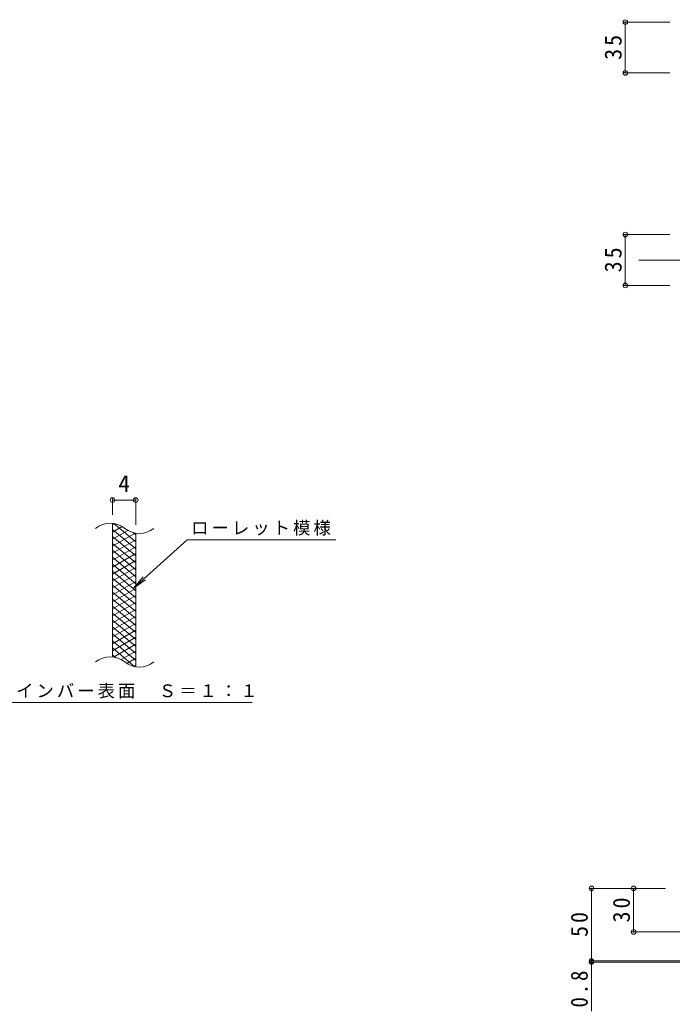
# Model space of a CAD drawing. Units: millimetres at full size, sheet at 1:4, with parts at other scales. Extents: x -837 to 1001, y -780 to 790.
# Drawn here: x -217 to 232, y -74 to 609 of the extents above; entities that cross this region are included whole.
import ezdxf
from ezdxf.enums import TextEntityAlignment as Align

# ---------------------------------------------------------------- set-up
doc = ezdxf.new("R2010")
doc.units = ezdxf.units.MM
doc.header["$LTSCALE"] = 4
doc.header["$PDMODE"] = 32
doc.header["$PDSIZE"] = 3.2
doc.linetypes.add('CHAIN2', pattern=[12, 9, -1, 1, -1])
for name, color, linetype, lineweight in [('A-4_その他', 7, 'Continuous', 9), ('A-7_ハッチ', 2, 'Continuous', 9), ('F-2_F-2ﾚｲﾔ', 3, 'Continuous', 9), ('F-4_F-4ﾚｲﾔ', 7, 'Continuous', 9), ('F-5_F-5ﾚｲﾔ', 7, 'Continuous', 9), ('F-9_F-9ﾚｲﾔ', 6, 'Continuous', 9)]:
    doc.layers.add(name, color=color, linetype=linetype, lineweight=lineweight)
doc.styles.add('ＭＳ ゴシック', font='')
doc.styles.get('ＭＳ ゴシック').set_extended_font_data('MS Gothic')

msp = doc.modelspace()

# ---------------------------------------------------------------- linework, layer by layer
at = {"layer": 'A-4_その他'}
for p, q in [((199.019, 606.966), (230.79, 606.966)), ((200.219, 606.966), (200.219, 571.965)), ((199.019, 571.965), (230.79, 571.965)), ((199.019, 460.663), (230.79, 460.663)), ((200.219, 460.663), (200.219, 425.662)), ((199.019, 425.662), (230.79, 425.662)), ((175.709, 10.452), (227.79, 10.452)), ((176.909, 10.452), (176.909, -39.548)), ((205.93, 10.452), (205.93, -19.548)), ((204.73, -19.548), (318.593, -19.548)), ((175.709, -39.548), (263.46, -39.548)), ((175.709, -40.348), (263.593, -40.348)), ((176.909, -39.548), (176.909, -74.144))]:
    msp.add_line(p, q, dxfattribs=at)
for p in [(200.219, 606.966), (200.219, 571.965), (200.219, 460.663), (200.219, 425.662), (176.909, 10.452), (205.93, 10.452), (205.93, -19.548), (176.909, -39.548), (176.909, -40.348)]:
    msp.add_point(p, dxfattribs=at)
at = {"layer": 'A-7_ハッチ', "linetype": 'CHAIN2'}
msp.add_line((209.593, 443.162), (659.593, 443.162), dxfattribs=at)
at = {"layer": 'F-2_F-2ﾚｲﾔ'}
for p, q in [((-153.027, 169.738), (-153.027, 261.738)), ((-137.028, 162.855), (-137.028, 254.854))]:
    msp.add_line(p, q, dxfattribs=at)
for centre, start, end in [((-154.614, 246.037), 50.82628, 129.17371), ((-134.546, 270.666), 230.82628, 309.17371), ((-154.614, 154.037), 50.82628, 129.17371), ((-134.546, 178.666), 230.82628, 309.17371)]:
    msp.add_arc(centre, 15.885, start, end, dxfattribs=at)
at = {"layer": 'F-4_F-4ﾚｲﾔ'}
for p, q in [((-153.027, 267.738), (-153.027, 279.03)), ((-153.027, 277.83), (-137.028, 277.83)), ((-137.028, 260.854), (-137.028, 279.03))]:
    msp.add_line(p, q, dxfattribs=at)
for p in [(-153.027, 277.83), (-137.028, 277.83)]:
    msp.add_point(p, dxfattribs=at)
at = {"layer": 'F-5_F-5ﾚｲﾔ'}
for p, q in [((-101.701, 250.497), (0.83, 250.497)), ((-138.49, 217.245), (-130.26, 222.925)), ((-232.078, 138.471), (-56.864, 138.471))]:
    msp.add_line(p, q, dxfattribs=at)
msp.add_lwpolyline([(-101.701, 250.497), (-138.49, 217.245), (-132.011, 224.861)], dxfattribs=at)
at = {"layer": 'F-9_F-9ﾚｲﾔ'}
for p, q in [((-151.214, 261.554), (-153.027, 260.507)), ((-146.316, 259.582), (-153.027, 255.707)), ((-137.028, 249.011), (-152.194, 261.737)), ((-137.028, 244.211), (-153.027, 257.636)), ((-142.559, 256.951), (-153.027, 250.907)), ((-137.517, 255.062), (-153.027, 246.107)), ((-137.028, 239.411), (-153.027, 252.836)), ((-137.028, 253.811), (-138.914, 255.394)), ((-137.028, 250.545), (-153.027, 241.307)), ((-137.028, 234.611), (-153.027, 248.036)), ((-137.028, 245.745), (-153.027, 236.507)), ((-137.028, 229.811), (-153.027, 243.236)), ((-137.028, 240.945), (-153.027, 231.707)), ((-137.028, 225.011), (-153.027, 238.436)), ((-137.028, 236.145), (-153.027, 226.907)), ((-137.028, 220.211), (-153.027, 233.636)), ((-137.028, 231.345), (-153.027, 222.107)), ((-137.028, 215.411), (-153.027, 228.836)), ((-137.028, 226.545), (-153.027, 217.307)), ((-137.028, 210.611), (-153.027, 224.036)), ((-137.028, 221.745), (-153.027, 212.507)), ((-137.028, 205.811), (-153.027, 219.236)), ((-137.028, 216.945), (-153.027, 207.707)), ((-137.028, 201.011), (-153.027, 214.436)), ((-137.028, 212.145), (-153.027, 202.907)), ((-137.028, 196.211), (-153.027, 209.636)), ((-137.028, 207.345), (-153.027, 198.107)), ((-137.028, 191.411), (-153.027, 204.836)), ((-137.028, 202.545), (-153.027, 193.307)), ((-137.028, 186.611), (-153.027, 200.036)), ((-137.028, 197.745), (-153.027, 188.507)), ((-137.028, 181.811), (-153.027, 195.236)), ((-137.028, 192.945), (-153.027, 183.707)), ((-137.028, 177.011), (-153.027, 190.436)), ((-137.028, 188.145), (-153.027, 178.907)), ((-137.028, 172.211), (-153.027, 185.636)), ((-137.028, 183.345), (-153.027, 174.107)), ((-137.028, 167.411), (-153.027, 180.836)), ((-137.028, 178.545), (-152.265, 169.748)), ((-137.579, 163.074), (-153.027, 176.036)), ((-150.951, 169.494), (-153.027, 171.236)), ((-137.028, 173.745), (-147.008, 167.983)), ((-137.028, 168.945), (-143.229, 165.365)), ((-137.028, 164.145), (-138.516, 163.286))]:
    msp.add_line(p, q, dxfattribs=at)

# ---------------------------------------------------------------- texts
at = {"layer": 'A-4_その他', "color": 2, "char_height": 11.73, "attachment_point": 7, "rotation": 90, "style": 'ＭＳ ゴシック'}
for s, insert in [('\\T1.27;\\W0.95;35', (197.819, 580.965)), ('\\T1.27;\\W0.95;35', (197.819, 434.662)), ('\\T1.27;\\W0.95;30', (203.53, -13.048)), ('\\T1.27;\\W0.95;50', (174.509, -23.048)), ('\\T1.27;\\W0.9;0.8', (174.509, -71.624))]:
    msp.add_mtext(s, dxfattribs=dict(at, insert=insert))
at = {"layer": 'F-4_F-4ﾚｲﾔ', "color": 2, "style": 'ＭＳ ゴシック'}
msp.add_text('4', height=11.73, dxfattribs=at).set_placement((-149.027, 279.829), align=Align.BOTTOM_LEFT)
at = {"layer": 'F-5_F-5ﾚｲﾔ', "char_height": 8.798, "attachment_point": 7, "style": 'ＭＳ ゴシック'}
for s, insert in [('\\T1.17;ローレット模様', (-98.871, 253.327)), ('\\T1.17;メインバー表面\u3000Ｓ＝１：１', (-233.502, 141.151))]:
    msp.add_mtext(s, dxfattribs=dict(at, insert=insert))

doc.saveas('drawing.dxf')
